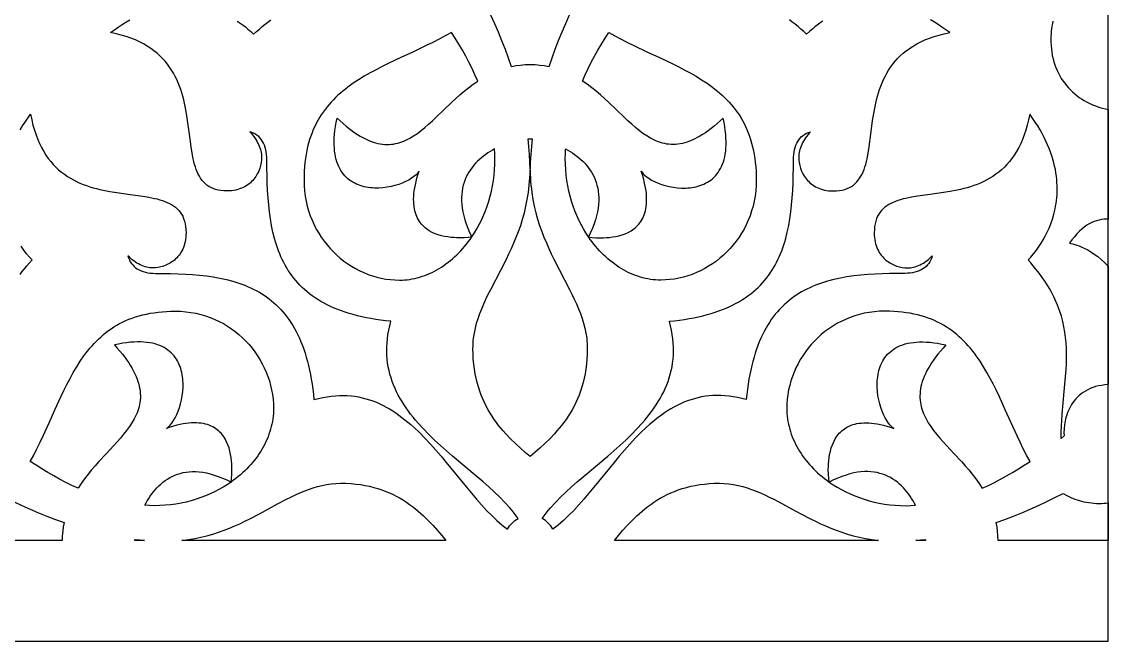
# Model space of a CAD drawing. Extents: x -52 to 65, y 50 to 90.
# Drawn here: x 34.91 to 64.55, y 49.87 to 66.77 of the extents above; entities that cross this region are included whole.
import ezdxf

# ---------------------------------------------------------------- set-up
doc = ezdxf.new("R2010")
doc.units = 0
doc.header["$MEASUREMENT"] = 0
doc.layers.get('0').update_dxf_attribs({"linetype": 'CONTINUOUS'})
doc.layers.add('LAYER_1', color=18, linetype='CONTINUOUS')

msp = doc.modelspace()

# ---------------------------------------------------------------- linework, layer by layer
msp.add_line((64.545, 49.866), (64.545, 89.866))
at = {"layer": 'LAYER_1'}
for points in [[(34.866, 63.823), (34.929, 63.928), (34.997, 64.035), (35.069, 64.143), (35.147, 64.251), (35.178, 64.098), (35.213, 63.953), (35.253, 63.816), (35.296, 63.685), (35.343, 63.562), (35.394, 63.446), (35.449, 63.336), (35.506, 63.232), (35.567, 63.135), (35.631, 63.044), (35.698, 62.958), (35.767, 62.878), (35.84, 62.803), (35.914, 62.733), (35.991, 62.669), (36.07, 62.609), (36.151, 62.553), (36.234, 62.502), (36.318, 62.454), (36.404, 62.411), (36.491, 62.371), (36.58, 62.334), (36.669, 62.301), (36.76, 62.271), (36.851, 62.243), (36.943, 62.218), (37.035, 62.195), (37.128, 62.174), (37.314, 62.138), (37.499, 62.108), (37.862, 62.058), (38.209, 62.011), (38.372, 61.984), (38.528, 61.953), (38.603, 61.935), (38.675, 61.915), (38.745, 61.893), (38.812, 61.869), (38.876, 61.843), (38.937, 61.814), (38.995, 61.782), (39.049, 61.747), (39.1, 61.709), (39.147, 61.667), (39.191, 61.622), (39.231, 61.573), (39.266, 61.519), (39.298, 61.462), (39.324, 61.399), (39.347, 61.332), (39.364, 61.26), (39.377, 61.183), (39.385, 61.1), (39.388, 61.011), (39.386, 60.947), (39.381, 60.885), (39.374, 60.826), (39.364, 60.769), (39.351, 60.715), (39.335, 60.663), (39.317, 60.613), (39.297, 60.566), (39.275, 60.521), (39.251, 60.479), (39.225, 60.439), (39.197, 60.401), (39.167, 60.365), (39.137, 60.331), (39.104, 60.299), (39.071, 60.27), (39.037, 60.242), (39.001, 60.217), (38.965, 60.193), (38.928, 60.172), (38.853, 60.135), (38.777, 60.105), (38.701, 60.082), (38.626, 60.066), (38.553, 60.056), (38.483, 60.053), (38.443, 60.055), (38.402, 60.059), (38.36, 60.066), (38.317, 60.076), (38.273, 60.088), (38.228, 60.103), (38.183, 60.12), (38.139, 60.14), (38.094, 60.162), (38.05, 60.187), (38.006, 60.214), (37.963, 60.244), (37.922, 60.276), (37.881, 60.31), (37.842, 60.346), (37.805, 60.384), (37.822, 60.327), (37.843, 60.274), (37.868, 60.223), (37.898, 60.177), (37.933, 60.134), (37.971, 60.095), (38.014, 60.059), (38.06, 60.027), (38.11, 59.999), (38.164, 59.974), (38.221, 59.954), (38.282, 59.936), (38.345, 59.923), (38.413, 59.913), (38.483, 59.908), (38.555, 59.906), (38.764, 59.905), (38.969, 59.901), (39.172, 59.895), (39.371, 59.886), (39.567, 59.873), (39.759, 59.856), (39.948, 59.834), (40.133, 59.807), (40.313, 59.775), (40.489, 59.736), (40.661, 59.691), (40.745, 59.667), (40.828, 59.64), (40.91, 59.611), (40.99, 59.581), (41.069, 59.548), (41.147, 59.514), (41.224, 59.478), (41.299, 59.439), (41.373, 59.398), (41.445, 59.355), (41.516, 59.31), (41.586, 59.262), (41.654, 59.212), (41.72, 59.16), (41.785, 59.105), (41.849, 59.047), (41.911, 58.987), (41.971, 58.924), (42.03, 58.858), (42.087, 58.79), (42.142, 58.719), (42.196, 58.644), (42.248, 58.567), (42.298, 58.487), (42.347, 58.404), (42.394, 58.317), (42.439, 58.227), (42.482, 58.135), (42.523, 58.038), (42.562, 57.939), (42.6, 57.836), (42.635, 57.729), (42.669, 57.619), (42.7, 57.505), (42.73, 57.388), (42.758, 57.267), (42.783, 57.142), (42.806, 57.014), (42.828, 56.881), (42.847, 56.745), (42.864, 56.604), (42.879, 56.46), (43, 56.492), (43.118, 56.519), (43.235, 56.54), (43.349, 56.557), (43.462, 56.568), (43.572, 56.574), (43.681, 56.575), (43.788, 56.571), (43.893, 56.563), (43.996, 56.55), (44.097, 56.533), (44.197, 56.511), (44.295, 56.486), (44.392, 56.457), (44.487, 56.424), (44.58, 56.387), (44.672, 56.346), (44.763, 56.303), (44.852, 56.255), (44.94, 56.205), (45.027, 56.152), (45.112, 56.096), (45.196, 56.037), (45.279, 55.976), (45.361, 55.912), (45.442, 55.846), (45.522, 55.777), (45.6, 55.707), (45.755, 55.56), (45.907, 55.407), (46.055, 55.248), (46.201, 55.084), (46.344, 54.917), (46.486, 54.748), (47.038, 54.069), (47.175, 53.904), (47.311, 53.743), (47.449, 53.587), (47.587, 53.438), (47.726, 53.295), (47.867, 53.162), (47.938, 53.098), (48.009, 53.037), (48.081, 52.979), (48.154, 52.923), (48.181, 52.969), (48.211, 53.013), (48.244, 53.054), (48.281, 53.092), (48.32, 53.128), (48.361, 53.161), (48.405, 53.19), (48.452, 53.216), (48.397, 53.291), (48.34, 53.364), (48.281, 53.437), (48.218, 53.51), (48.087, 53.653), (47.948, 53.795), (47.801, 53.936), (47.648, 54.076), (47.49, 54.216), (47.328, 54.355), (46.661, 54.919), (46.494, 55.063), (46.33, 55.209), (46.17, 55.358), (46.013, 55.509), (45.862, 55.663), (45.718, 55.821), (45.649, 55.902), (45.581, 55.983), (45.516, 56.066), (45.453, 56.149), (45.393, 56.234), (45.335, 56.32), (45.28, 56.407), (45.228, 56.495), (45.178, 56.585), (45.132, 56.676), (45.089, 56.768), (45.049, 56.862), (45.013, 56.957), (44.98, 57.054), (44.951, 57.153), (44.926, 57.253), (44.905, 57.354), (44.888, 57.458), (44.876, 57.563), (44.867, 57.67), (44.864, 57.779), (44.865, 57.89), (44.871, 58.003), (44.881, 58.118), (44.897, 58.234), (44.918, 58.353), (44.945, 58.474), (44.977, 58.597), (44.835, 58.613), (44.697, 58.63), (44.563, 58.649), (44.433, 58.671), (44.307, 58.695), (44.184, 58.721), (44.065, 58.749), (43.95, 58.779), (43.838, 58.811), (43.73, 58.845), (43.626, 58.881), (43.525, 58.919), (43.427, 58.96), (43.332, 59.002), (43.241, 59.045), (43.153, 59.091), (43.068, 59.139), (42.987, 59.188), (42.908, 59.239), (42.832, 59.292), (42.759, 59.347), (42.689, 59.404), (42.622, 59.462), (42.557, 59.521), (42.496, 59.583), (42.437, 59.646), (42.38, 59.711), (42.326, 59.777), (42.275, 59.845), (42.225, 59.914), (42.179, 59.985), (42.134, 60.057), (42.092, 60.131), (42.052, 60.206), (42.014, 60.283), (41.978, 60.361), (41.945, 60.44), (41.913, 60.521), (41.883, 60.603), (41.855, 60.686), (41.829, 60.77), (41.804, 60.856), (41.76, 61.031), (41.723, 61.211), (41.691, 61.395), (41.665, 61.583), (41.643, 61.775), (41.626, 61.971), (41.614, 62.171), (41.604, 62.374), (41.598, 62.58), (41.595, 62.789), (41.594, 63.002), (41.592, 63.076), (41.587, 63.147), (41.577, 63.216), (41.564, 63.281), (41.547, 63.343), (41.527, 63.401), (41.503, 63.456), (41.475, 63.507), (41.443, 63.554), (41.408, 63.597), (41.37, 63.636), (41.328, 63.671), (41.282, 63.701), (41.233, 63.727), (41.181, 63.749), (41.125, 63.766), (41.162, 63.728), (41.198, 63.688), (41.231, 63.647), (41.262, 63.605), (41.291, 63.561), (41.318, 63.517), (41.342, 63.472), (41.364, 63.426), (41.384, 63.381), (41.401, 63.335), (41.416, 63.289), (41.428, 63.245), (41.437, 63.201), (41.444, 63.157), (41.448, 63.116), (41.45, 63.075), (41.446, 63.004), (41.437, 62.93), (41.422, 62.853), (41.399, 62.776), (41.37, 62.698), (41.333, 62.622), (41.289, 62.548), (41.264, 62.512), (41.237, 62.476), (41.208, 62.443), (41.177, 62.41), (41.144, 62.378), (41.108, 62.348), (41.071, 62.32), (41.031, 62.294), (40.99, 62.269), (40.946, 62.246), (40.899, 62.226), (40.851, 62.208), (40.8, 62.192), (40.746, 62.179), (40.691, 62.168), (40.632, 62.16), (40.572, 62.156), (40.508, 62.154), (40.422, 62.157), (40.341, 62.165), (40.265, 62.178), (40.194, 62.196), (40.128, 62.219), (40.067, 62.246), (40.01, 62.278), (39.958, 62.314), (39.909, 62.354), (39.865, 62.399), (39.824, 62.447), (39.786, 62.499), (39.752, 62.555), (39.721, 62.613), (39.692, 62.676), (39.667, 62.741), (39.643, 62.809), (39.622, 62.88), (39.602, 62.954), (39.585, 63.03), (39.554, 63.188), (39.528, 63.355), (39.481, 63.708), (39.432, 64.079), (39.403, 64.267), (39.367, 64.456), (39.347, 64.55), (39.325, 64.645), (39.3, 64.738), (39.273, 64.831), (39.243, 64.923), (39.21, 65.015), (39.174, 65.105), (39.135, 65.194), (39.093, 65.281), (39.046, 65.367), (38.996, 65.452), (38.941, 65.534), (38.882, 65.614), (38.819, 65.693), (38.75, 65.769), (38.677, 65.842), (38.598, 65.913), (38.514, 65.981), (38.425, 66.046), (38.329, 66.108), (38.228, 66.167), (38.12, 66.222), (38.006, 66.274), (37.885, 66.322), (37.757, 66.366), (37.622, 66.406), (37.479, 66.442), (37.329, 66.474), (37.436, 66.553), (37.541, 66.627), (37.646, 66.696), (37.75, 66.761), (37.852, 66.82)], [(40.787, 66.79), (40.869, 66.735), (40.943, 66.681), (41.01, 66.63), (41.068, 66.583), (41.158, 66.503), (41.232, 66.429), (41.311, 66.503), (41.39, 66.573), (41.469, 66.639), (41.546, 66.703), (41.624, 66.764), (41.701, 66.822)], [(49.843, 66.947), (49.74, 66.717), (49.64, 66.486), (49.544, 66.253), (49.452, 66.019), (49.364, 65.782), (49.282, 65.544), (49.161, 65.565), (49.036, 65.582), (48.908, 65.592), (48.775, 65.595), (48.643, 65.592), (48.514, 65.582), (48.39, 65.565), (48.269, 65.544), (48.186, 65.782), (48.099, 66.019), (48.007, 66.253), (47.91, 66.486), (47.81, 66.717), (47.707, 66.947)], [(63.035, 66.79), (63.021, 66.722), (63.01, 66.653), (63, 66.583), (62.992, 66.512), (62.986, 66.439), (62.983, 66.366), (62.981, 66.291), (62.981, 66.215), (62.985, 66.12), (62.993, 66.028), (63.004, 65.938), (63.019, 65.85), (63.038, 65.764), (63.061, 65.68), (63.087, 65.599), (63.116, 65.52), (63.149, 65.443), (63.185, 65.368), (63.224, 65.296), (63.265, 65.226), (63.31, 65.158), (63.357, 65.093), (63.407, 65.03), (63.459, 64.97), (63.514, 64.913), (63.57, 64.858), (63.63, 64.805), (63.691, 64.756), (63.754, 64.708), (63.819, 64.664), (63.885, 64.622), (63.954, 64.584), (64.023, 64.547), (64.095, 64.514), (64.167, 64.484), (64.241, 64.456), (64.316, 64.432), (64.391, 64.41), (64.468, 64.392), (64.545, 64.376), (64.545, 61.384), (64.484, 61.385), (64.422, 61.381), (64.358, 61.373), (64.294, 61.36), (64.228, 61.343), (64.162, 61.32), (64.095, 61.292), (64.028, 61.257), (63.96, 61.217), (63.892, 61.169), (63.824, 61.115), (63.757, 61.053), (63.689, 60.984), (63.622, 60.906), (63.555, 60.82), (63.489, 60.726), (63.514, 60.722), (63.582, 60.707), (63.631, 60.694), (63.689, 60.676), (63.754, 60.653), (63.826, 60.623), (63.903, 60.587), (63.987, 60.544), (64.074, 60.492), (64.165, 60.432), (64.258, 60.363), (64.353, 60.284), (64.449, 60.194), (64.497, 60.145), (64.545, 60.093), (64.545, 56.869), (64.452, 56.862), (64.364, 56.85), (64.279, 56.834), (64.199, 56.814), (64.124, 56.789), (64.052, 56.761), (63.985, 56.73), (63.921, 56.695), (63.862, 56.657), (63.806, 56.617), (63.754, 56.573), (63.705, 56.528), (63.66, 56.48), (63.618, 56.431), (63.58, 56.379), (63.545, 56.327), (63.513, 56.273), (63.484, 56.218), (63.458, 56.162), (63.434, 56.106), (63.414, 56.049), (63.396, 55.992), (63.381, 55.936), (63.368, 55.88), (63.358, 55.824), (63.349, 55.769), (63.339, 55.662), (63.337, 55.562), (63.343, 55.469), (63.262, 55.403), (63.265, 55.571), (63.271, 55.737), (63.28, 55.9), (63.291, 56.06), (63.318, 56.375), (63.347, 56.683), (63.374, 56.985), (63.396, 57.282), (63.403, 57.429), (63.407, 57.575), (63.407, 57.721), (63.404, 57.866), (63.395, 58.012), (63.382, 58.157), (63.363, 58.302), (63.337, 58.448), (63.305, 58.594), (63.266, 58.741), (63.219, 58.888), (63.164, 59.036), (63.099, 59.186), (63.064, 59.261), (63.026, 59.336), (62.985, 59.412), (62.942, 59.488), (62.897, 59.565), (62.849, 59.642), (62.798, 59.719), (62.744, 59.797), (62.687, 59.875), (62.628, 59.954), (62.565, 60.033), (62.5, 60.113), (62.431, 60.194), (62.359, 60.275), (62.431, 60.35), (62.51, 60.442), (62.556, 60.501), (62.606, 60.568), (62.659, 60.644), (62.714, 60.728), (62.769, 60.819), (62.824, 60.919), (62.878, 61.026), (62.929, 61.14), (62.978, 61.261), (63.022, 61.389), (63.062, 61.525), (63.095, 61.667), (63.109, 61.74), (63.122, 61.815), (63.132, 61.891), (63.14, 61.969), (63.147, 62.049), (63.15, 62.13), (63.152, 62.213), (63.15, 62.297), (63.146, 62.382), (63.14, 62.469), (63.13, 62.558), (63.117, 62.647), (63.102, 62.738), (63.082, 62.831), (63.06, 62.924), (63.034, 63.019), (63.004, 63.116), (62.971, 63.213), (62.933, 63.312), (62.892, 63.412), (62.846, 63.513), (62.797, 63.615), (62.743, 63.718), (62.684, 63.823), (62.621, 63.928), (62.553, 64.035), (62.481, 64.143), (62.403, 64.251), (62.372, 64.098), (62.337, 63.953), (62.297, 63.816), (62.254, 63.685), (62.207, 63.562), (62.156, 63.446), (62.102, 63.336), (62.044, 63.232), (61.983, 63.135), (61.919, 63.044), (61.853, 62.958), (61.783, 62.878), (61.711, 62.803), (61.637, 62.733), (61.56, 62.669), (61.481, 62.609), (61.4, 62.553), (61.317, 62.502), (61.233, 62.454), (61.147, 62.411), (61.06, 62.371), (60.971, 62.334), (60.881, 62.301), (60.791, 62.271), (60.7, 62.243), (60.608, 62.218), (60.515, 62.195), (60.423, 62.174), (60.237, 62.138), (60.052, 62.108), (59.689, 62.058), (59.342, 62.011), (59.178, 61.984), (59.022, 61.953), (58.948, 61.935), (58.876, 61.915), (58.806, 61.893), (58.739, 61.869), (58.675, 61.843), (58.614, 61.814), (58.556, 61.782), (58.502, 61.747), (58.451, 61.709), (58.403, 61.667), (58.36, 61.622), (58.32, 61.573), (58.284, 61.519), (58.253, 61.462), (58.226, 61.399), (58.204, 61.332), (58.186, 61.26), (58.173, 61.183), (58.165, 61.1), (58.163, 61.011), (58.164, 60.947), (58.169, 60.885), (58.177, 60.826), (58.187, 60.769), (58.2, 60.715), (58.215, 60.663), (58.233, 60.613), (58.253, 60.566), (58.276, 60.521), (58.3, 60.479), (58.326, 60.439), (58.354, 60.401), (58.383, 60.365), (58.414, 60.331), (58.446, 60.299), (58.48, 60.27), (58.514, 60.242), (58.549, 60.217), (58.585, 60.193), (58.622, 60.172), (58.697, 60.135), (58.773, 60.105), (58.849, 60.082), (58.925, 60.066), (58.998, 60.056), (59.067, 60.053), (59.107, 60.055), (59.148, 60.059), (59.19, 60.066), (59.234, 60.076), (59.278, 60.088), (59.322, 60.103), (59.367, 60.12), (59.412, 60.14), (59.457, 60.162), (59.501, 60.187), (59.544, 60.214), (59.587, 60.244), (59.629, 60.276), (59.669, 60.31), (59.708, 60.346), (59.745, 60.384), (59.729, 60.327), (59.707, 60.274), (59.682, 60.223), (59.652, 60.177), (59.618, 60.134), (59.579, 60.095), (59.537, 60.059), (59.491, 60.027), (59.441, 59.999), (59.387, 59.974), (59.33, 59.954), (59.269, 59.936), (59.205, 59.923), (59.138, 59.913), (59.068, 59.908), (58.995, 59.906), (58.786, 59.905), (58.581, 59.901), (58.378, 59.895), (58.179, 59.886), (57.983, 59.873), (57.791, 59.856), (57.602, 59.834), (57.417, 59.807), (57.237, 59.775), (57.061, 59.736), (56.889, 59.691), (56.805, 59.667), (56.722, 59.64), (56.64, 59.611), (56.56, 59.581), (56.481, 59.548), (56.403, 59.514), (56.326, 59.478), (56.251, 59.439), (56.177, 59.398), (56.105, 59.355), (56.034, 59.31), (55.964, 59.262), (55.896, 59.212), (55.83, 59.16), (55.765, 59.105), (55.701, 59.047), (55.639, 58.987), (55.579, 58.924), (55.52, 58.858), (55.463, 58.79), (55.408, 58.719), (55.354, 58.644), (55.302, 58.567), (55.252, 58.487), (55.203, 58.404), (55.157, 58.317), (55.112, 58.227), (55.069, 58.135), (55.027, 58.038), (54.988, 57.939), (54.951, 57.836), (54.915, 57.729), (54.882, 57.619), (54.85, 57.505), (54.821, 57.388), (54.793, 57.267), (54.768, 57.142), (54.744, 57.014), (54.723, 56.881), (54.704, 56.745), (54.687, 56.604), (54.672, 56.46), (54.551, 56.492), (54.433, 56.519), (54.316, 56.54), (54.202, 56.557), (54.089, 56.568), (53.979, 56.574), (53.87, 56.575), (53.763, 56.571), (53.658, 56.563), (53.555, 56.55), (53.454, 56.533), (53.354, 56.511), (53.256, 56.486), (53.159, 56.457), (53.064, 56.424), (52.971, 56.387), (52.879, 56.346), (52.788, 56.303), (52.699, 56.255), (52.611, 56.205), (52.524, 56.152), (52.439, 56.096), (52.355, 56.037), (52.272, 55.976), (52.19, 55.912), (52.109, 55.846), (52.029, 55.777), (51.951, 55.707), (51.796, 55.56), (51.644, 55.407), (51.496, 55.248), (51.35, 55.084), (51.207, 54.917), (51.065, 54.748), (50.513, 54.069), (50.376, 53.904), (50.24, 53.743), (50.102, 53.588), (49.964, 53.438), (49.825, 53.296), (49.685, 53.162), (49.613, 53.099), (49.542, 53.038), (49.47, 52.979), (49.397, 52.924), (49.37, 52.969), (49.34, 53.013), (49.307, 53.054), (49.27, 53.092), (49.231, 53.128), (49.19, 53.161), (49.146, 53.191), (49.099, 53.217), (49.154, 53.291), (49.211, 53.365), (49.27, 53.438), (49.333, 53.51), (49.464, 53.654), (49.603, 53.796), (49.75, 53.937), (49.903, 54.077), (50.061, 54.216), (50.223, 54.355), (50.89, 54.919), (51.057, 55.063), (51.221, 55.209), (51.381, 55.358), (51.537, 55.509), (51.688, 55.664), (51.832, 55.821), (51.902, 55.902), (51.969, 55.983), (52.034, 56.066), (52.097, 56.149), (52.158, 56.234), (52.215, 56.32), (52.271, 56.407), (52.323, 56.495), (52.372, 56.585), (52.419, 56.676), (52.462, 56.768), (52.501, 56.862), (52.538, 56.957), (52.57, 57.054), (52.599, 57.153), (52.624, 57.253), (52.645, 57.354), (52.662, 57.458), (52.675, 57.563), (52.683, 57.67), (52.686, 57.779), (52.685, 57.89), (52.68, 58.003), (52.669, 58.118), (52.653, 58.234), (52.632, 58.353), (52.605, 58.474), (52.574, 58.597), (52.715, 58.613), (52.853, 58.63), (52.987, 58.649), (53.117, 58.671), (53.244, 58.695), (53.366, 58.721), (53.485, 58.749), (53.6, 58.779), (53.712, 58.811), (53.82, 58.845), (53.924, 58.881), (54.025, 58.919), (54.123, 58.96), (54.218, 59.002), (54.309, 59.045), (54.397, 59.091), (54.482, 59.139), (54.564, 59.188), (54.642, 59.239), (54.718, 59.292), (54.791, 59.347), (54.861, 59.404), (54.928, 59.462), (54.993, 59.521), (55.055, 59.583), (55.114, 59.646), (55.17, 59.711), (55.224, 59.777), (55.276, 59.845), (55.325, 59.914), (55.372, 59.985), (55.416, 60.057), (55.458, 60.131), (55.498, 60.206), (55.536, 60.283), (55.572, 60.361), (55.606, 60.44), (55.638, 60.521), (55.668, 60.603), (55.696, 60.686), (55.722, 60.77), (55.746, 60.856), (55.79, 61.031), (55.828, 61.211), (55.86, 61.395), (55.886, 61.583), (55.908, 61.775), (55.925, 61.971), (55.937, 62.171), (55.947, 62.374), (55.953, 62.58), (55.956, 62.789), (55.957, 63.002), (55.959, 63.076), (55.964, 63.147), (55.974, 63.216), (55.987, 63.281), (56.004, 63.343), (56.024, 63.401), (56.048, 63.456), (56.076, 63.507), (56.107, 63.554), (56.142, 63.597), (56.181, 63.636), (56.223, 63.671), (56.268, 63.701), (56.317, 63.727), (56.37, 63.749), (56.426, 63.766), (56.388, 63.728), (56.353, 63.688), (56.319, 63.647), (56.288, 63.605), (56.259, 63.561), (56.233, 63.517), (56.208, 63.472), (56.186, 63.426), (56.167, 63.381), (56.15, 63.335), (56.135, 63.289), (56.123, 63.245), (56.114, 63.201), (56.107, 63.157), (56.103, 63.116), (56.101, 63.075), (56.104, 63.004), (56.114, 62.93), (56.129, 62.853), (56.152, 62.776), (56.181, 62.698), (56.218, 62.622), (56.262, 62.548), (56.287, 62.512), (56.314, 62.476), (56.343, 62.443), (56.374, 62.41), (56.407, 62.378), (56.442, 62.348), (56.479, 62.32), (56.519, 62.294), (56.561, 62.269), (56.605, 62.246), (56.651, 62.226), (56.7, 62.208), (56.751, 62.192), (56.804, 62.179), (56.86, 62.168), (56.918, 62.16), (56.979, 62.156), (57.042, 62.154), (57.129, 62.157), (57.21, 62.165), (57.286, 62.178), (57.357, 62.196), (57.423, 62.219), (57.484, 62.246), (57.541, 62.278), (57.593, 62.314), (57.641, 62.354), (57.686, 62.399), (57.727, 62.447), (57.764, 62.499), (57.798, 62.555), (57.83, 62.613), (57.858, 62.676), (57.884, 62.741), (57.907, 62.809), (57.929, 62.88), (57.948, 62.954), (57.966, 63.03), (57.997, 63.188), (58.023, 63.355), (58.069, 63.708), (58.118, 64.079), (58.148, 64.267), (58.183, 64.456), (58.204, 64.55), (58.226, 64.645), (58.251, 64.738), (58.278, 64.831), (58.307, 64.923), (58.34, 65.015), (58.376, 65.105), (58.415, 65.194), (58.458, 65.281), (58.504, 65.367), (58.555, 65.452), (58.609, 65.534), (58.668, 65.614), (58.732, 65.693), (58.8, 65.769), (58.873, 65.842), (58.952, 65.913), (59.036, 65.981), (59.126, 66.046), (59.221, 66.108), (59.323, 66.167), (59.431, 66.222), (59.545, 66.274), (59.666, 66.322), (59.794, 66.366), (59.929, 66.406), (60.071, 66.442), (60.221, 66.474), (60.115, 66.553), (60.009, 66.627), (59.904, 66.696), (59.801, 66.761), (59.698, 66.82)], [(56.763, 66.79), (56.681, 66.735), (56.607, 66.681), (56.541, 66.63), (56.483, 66.583), (56.392, 66.503), (56.318, 66.429), (56.239, 66.503), (56.16, 66.573), (56.082, 66.639), (56.004, 66.703), (55.926, 66.764), (55.85, 66.822)], [(34.863, 59.875), (34.922, 59.954), (34.985, 60.033), (35.05, 60.113), (35.119, 60.194), (35.191, 60.275), (35.119, 60.35), (35.04, 60.442), (34.994, 60.501), (34.944, 60.568), (34.891, 60.644)], [(34.683, 53.678), (34.908, 53.572), (35.135, 53.47), (35.364, 53.373), (35.594, 53.279), (35.826, 53.19), (36.06, 53.105), (36.04, 52.988), (36.024, 52.868), (36.014, 52.745), (36.009, 52.618), (25.441, 52.618)], [(-51.907, 49.866), (-30.122, 49.866), (64.545, 49.866)]]:
    msp.add_lwpolyline(points, dxfattribs=at)
for points in [[(47.183, 60.899), (47.085, 60.887), (46.98, 60.879), (46.847, 60.875), (46.773, 60.877), (46.694, 60.88), (46.612, 60.887), (46.528, 60.898), (46.442, 60.913), (46.356, 60.932), (46.27, 60.957), (46.185, 60.988), (46.103, 61.025), (46.024, 61.069), (45.985, 61.094), (45.948, 61.12), (45.912, 61.149), (45.878, 61.18), (45.845, 61.212), (45.813, 61.247), (45.783, 61.284), (45.755, 61.324), (45.729, 61.366), (45.705, 61.41), (45.683, 61.457), (45.663, 61.506), (45.646, 61.558), (45.631, 61.613), (45.619, 61.67), (45.609, 61.73), (45.603, 61.793), (45.599, 61.859), (45.598, 61.929), (45.6, 62.001), (45.606, 62.076), (45.615, 62.155), (45.628, 62.236), (45.644, 62.322), (45.664, 62.41), (45.687, 62.502), (45.715, 62.598), (45.747, 62.697), (45.731, 62.672), (45.712, 62.646), (45.69, 62.621), (45.665, 62.596), (45.607, 62.547), (45.54, 62.499), (45.463, 62.453), (45.379, 62.41), (45.287, 62.371), (45.19, 62.335), (45.087, 62.304), (44.981, 62.277), (44.871, 62.257), (44.758, 62.242), (44.645, 62.235), (44.531, 62.235), (44.474, 62.237), (44.418, 62.242), (44.362, 62.249), (44.306, 62.258), (44.251, 62.27), (44.197, 62.284), (44.143, 62.3), (44.091, 62.318), (44.04, 62.34), (43.99, 62.364), (43.941, 62.39), (43.894, 62.419), (43.848, 62.452), (43.804, 62.487), (43.762, 62.525), (43.722, 62.566), (43.684, 62.61), (43.648, 62.658), (43.614, 62.709), (43.583, 62.763), (43.554, 62.82), (43.528, 62.882), (43.505, 62.946), (43.485, 63.014), (43.467, 63.086), (43.453, 63.162), (43.442, 63.242), (43.434, 63.325), (43.43, 63.413), (43.43, 63.505), (43.433, 63.6), (43.44, 63.7), (43.451, 63.805), (43.466, 63.913), (43.486, 64.026), (43.509, 64.144), (43.594, 64.065), (43.678, 63.991), (43.759, 63.922), (43.839, 63.858), (43.917, 63.799), (43.994, 63.745), (44.069, 63.695), (44.143, 63.65), (44.215, 63.609), (44.287, 63.573), (44.356, 63.541), (44.425, 63.512), (44.492, 63.488), (44.558, 63.468), (44.623, 63.452), (44.686, 63.439), (44.749, 63.43), (44.811, 63.424), (44.872, 63.422), (44.931, 63.423), (44.99, 63.428), (45.049, 63.435), (45.106, 63.445), (45.163, 63.459), (45.219, 63.475), (45.274, 63.493), (45.329, 63.514), (45.383, 63.538), (45.436, 63.564), (45.49, 63.592), (45.595, 63.655), (45.699, 63.726), (45.802, 63.803), (45.904, 63.887), (46.006, 63.976), (46.108, 64.069), (46.211, 64.166), (46.42, 64.368), (46.635, 64.574), (46.746, 64.676), (46.859, 64.778), (46.976, 64.877), (47.096, 64.973), (47.22, 65.065), (47.348, 65.153), (47.271, 65.325), (47.191, 65.496), (47.106, 65.665), (47.018, 65.832), (46.926, 65.997), (46.83, 66.16), (46.732, 66.322), (46.63, 66.483), (46.461, 66.387), (46.29, 66.295), (46.117, 66.207), (45.943, 66.121), (45.594, 65.955), (45.246, 65.794), (44.904, 65.632), (44.736, 65.549), (44.571, 65.464), (44.409, 65.376), (44.25, 65.286), (44.097, 65.191), (43.947, 65.093), (43.803, 64.989), (43.734, 64.935), (43.665, 64.88), (43.598, 64.823), (43.533, 64.765), (43.47, 64.705), (43.408, 64.643), (43.348, 64.58), (43.29, 64.514), (43.234, 64.447), (43.18, 64.377), (43.127, 64.306), (43.077, 64.232), (43.029, 64.156), (42.984, 64.078), (42.941, 63.997), (42.9, 63.914), (42.861, 63.828), (42.825, 63.74), (42.791, 63.649), (42.76, 63.555), (42.732, 63.458), (42.706, 63.359), (42.684, 63.256), (42.664, 63.151), (42.647, 63.042), (42.632, 62.93), (42.621, 62.815), (42.613, 62.696), (42.609, 62.574), (42.607, 62.448), (42.611, 62.301), (42.621, 62.157), (42.639, 62.015), (42.664, 61.876), (42.695, 61.741), (42.733, 61.608), (42.776, 61.479), (42.826, 61.354), (42.881, 61.232), (42.941, 61.114), (43.007, 61), (43.078, 60.889), (43.154, 60.783), (43.234, 60.681), (43.319, 60.584), (43.407, 60.491), (43.5, 60.402), (43.596, 60.319), (43.696, 60.24), (43.799, 60.167), (43.905, 60.098), (44.014, 60.035), (44.126, 59.977), (44.24, 59.925), (44.356, 59.878), (44.474, 59.837), (44.594, 59.802), (44.715, 59.774), (44.838, 59.751), (44.962, 59.735), (45.086, 59.725), (45.212, 59.721), (45.282, 59.723), (45.352, 59.727), (45.422, 59.733), (45.491, 59.742), (45.561, 59.754), (45.63, 59.768), (45.698, 59.784), (45.766, 59.803), (45.834, 59.825), (45.901, 59.848), (45.968, 59.874), (46.034, 59.902), (46.1, 59.933), (46.165, 59.966), (46.229, 60.001), (46.293, 60.038), (46.356, 60.077), (46.418, 60.118), (46.479, 60.162), (46.539, 60.207), (46.599, 60.255), (46.658, 60.304), (46.715, 60.355), (46.772, 60.409), (46.827, 60.464), (46.882, 60.521), (46.935, 60.58), (46.987, 60.64), (47.038, 60.702), (47.087, 60.766), (47.136, 60.832)], [(50.368, 60.899), (50.466, 60.887), (50.571, 60.879), (50.704, 60.875), (50.778, 60.877), (50.857, 60.88), (50.939, 60.887), (51.023, 60.898), (51.108, 60.913), (51.195, 60.932), (51.281, 60.957), (51.365, 60.988), (51.448, 61.025), (51.527, 61.069), (51.565, 61.094), (51.602, 61.12), (51.638, 61.149), (51.673, 61.18), (51.706, 61.212), (51.737, 61.247), (51.767, 61.284), (51.795, 61.324), (51.821, 61.366), (51.845, 61.41), (51.867, 61.457), (51.887, 61.506), (51.904, 61.558), (51.919, 61.613), (51.932, 61.67), (51.941, 61.73), (51.948, 61.793), (51.952, 61.859), (51.953, 61.929), (51.95, 62.001), (51.945, 62.076), (51.936, 62.155), (51.923, 62.236), (51.907, 62.322), (51.887, 62.41), (51.863, 62.502), (51.836, 62.598), (51.804, 62.697), (51.82, 62.672), (51.839, 62.646), (51.861, 62.621), (51.886, 62.596), (51.943, 62.547), (52.011, 62.499), (52.087, 62.453), (52.172, 62.41), (52.263, 62.371), (52.361, 62.335), (52.463, 62.304), (52.57, 62.277), (52.68, 62.257), (52.792, 62.242), (52.906, 62.235), (53.02, 62.235), (53.077, 62.237), (53.133, 62.242), (53.189, 62.249), (53.245, 62.258), (53.3, 62.27), (53.354, 62.284), (53.407, 62.3), (53.46, 62.318), (53.511, 62.34), (53.561, 62.364), (53.61, 62.39), (53.657, 62.419), (53.703, 62.452), (53.746, 62.487), (53.789, 62.525), (53.829, 62.566), (53.867, 62.61), (53.903, 62.658), (53.936, 62.709), (53.968, 62.763), (53.996, 62.82), (54.022, 62.882), (54.046, 62.946), (54.066, 63.014), (54.083, 63.086), (54.098, 63.162), (54.109, 63.242), (54.116, 63.325), (54.12, 63.413), (54.121, 63.505), (54.117, 63.6), (54.11, 63.7), (54.099, 63.805), (54.084, 63.913), (54.065, 64.026), (54.041, 64.144), (53.956, 64.065), (53.873, 63.991), (53.791, 63.922), (53.711, 63.858), (53.633, 63.799), (53.556, 63.745), (53.481, 63.695), (53.407, 63.65), (53.335, 63.609), (53.264, 63.573), (53.194, 63.541), (53.126, 63.512), (53.059, 63.488), (52.993, 63.468), (52.928, 63.452), (52.864, 63.439), (52.801, 63.43), (52.74, 63.424), (52.679, 63.422), (52.619, 63.423), (52.56, 63.428), (52.502, 63.435), (52.445, 63.445), (52.388, 63.459), (52.332, 63.475), (52.277, 63.493), (52.222, 63.514), (52.168, 63.538), (52.114, 63.564), (52.061, 63.592), (51.956, 63.655), (51.852, 63.726), (51.749, 63.803), (51.647, 63.887), (51.545, 63.976), (51.442, 64.069), (51.339, 64.166), (51.131, 64.368), (50.916, 64.574), (50.805, 64.676), (50.691, 64.778), (50.575, 64.877), (50.455, 64.973), (50.331, 65.065), (50.203, 65.153), (50.279, 65.325), (50.36, 65.496), (50.444, 65.665), (50.533, 65.832), (50.625, 65.997), (50.72, 66.16), (50.819, 66.322), (50.92, 66.483), (51.089, 66.387), (51.261, 66.295), (51.433, 66.207), (51.607, 66.121), (51.956, 65.955), (52.304, 65.794), (52.647, 65.632), (52.815, 65.549), (52.98, 65.464), (53.142, 65.376), (53.3, 65.286), (53.454, 65.191), (53.603, 65.093), (53.747, 64.989), (53.817, 64.935), (53.885, 64.88), (53.952, 64.823), (54.017, 64.765), (54.081, 64.705), (54.143, 64.643), (54.202, 64.58), (54.261, 64.514), (54.317, 64.447), (54.371, 64.377), (54.423, 64.306), (54.473, 64.232), (54.521, 64.156), (54.567, 64.078), (54.61, 63.997), (54.651, 63.914), (54.69, 63.828), (54.726, 63.74), (54.759, 63.649), (54.79, 63.555), (54.818, 63.458), (54.844, 63.359), (54.867, 63.256), (54.887, 63.151), (54.904, 63.042), (54.918, 62.93), (54.929, 62.815), (54.937, 62.696), (54.942, 62.574), (54.943, 62.448), (54.94, 62.301), (54.929, 62.157), (54.911, 62.015), (54.887, 61.876), (54.855, 61.741), (54.818, 61.608), (54.774, 61.479), (54.725, 61.354), (54.67, 61.232), (54.609, 61.114), (54.543, 61), (54.473, 60.889), (54.397, 60.783), (54.317, 60.681), (54.232, 60.584), (54.143, 60.491), (54.051, 60.402), (53.954, 60.319), (53.855, 60.24), (53.751, 60.167), (53.645, 60.098), (53.536, 60.035), (53.425, 59.977), (53.311, 59.925), (53.195, 59.878), (53.077, 59.837), (52.957, 59.802), (52.835, 59.774), (52.713, 59.751), (52.589, 59.735), (52.464, 59.725), (52.339, 59.721), (52.269, 59.723), (52.199, 59.727), (52.129, 59.733), (52.059, 59.742), (51.99, 59.754), (51.921, 59.768), (51.853, 59.784), (51.784, 59.803), (51.717, 59.825), (51.649, 59.848), (51.583, 59.874), (51.516, 59.902), (51.451, 59.933), (51.386, 59.966), (51.321, 60.001), (51.258, 60.038), (51.195, 60.077), (51.133, 60.118), (51.072, 60.162), (51.011, 60.207), (50.952, 60.255), (50.893, 60.304), (50.836, 60.355), (50.779, 60.409), (50.723, 60.464), (50.669, 60.521), (50.616, 60.58), (50.564, 60.64), (50.513, 60.702), (50.463, 60.766), (50.415, 60.832)], [(48.775, 63.574), (48.831, 63.574), (48.808, 63.363), (48.791, 63.152), (48.779, 62.944), (48.775, 62.739), (48.771, 62.944), (48.76, 63.152), (48.742, 63.363), (48.719, 63.574)], [(47.807, 63.3), (47.745, 63.266), (47.683, 63.229), (47.623, 63.191), (47.563, 63.15), (47.504, 63.107), (47.447, 63.061), (47.392, 63.013), (47.338, 62.963), (47.286, 62.909), (47.237, 62.854), (47.19, 62.796), (47.146, 62.735), (47.105, 62.671), (47.067, 62.605), (47.032, 62.536), (47.001, 62.464), (46.974, 62.389), (46.951, 62.312), (46.933, 62.231), (46.918, 62.148), (46.909, 62.061), (46.905, 61.972), (46.905, 61.879), (46.911, 61.783), (46.923, 61.684), (46.941, 61.582), (46.965, 61.477), (46.995, 61.368), (47.032, 61.256), (47.075, 61.141), (47.125, 61.022), (47.183, 60.899), (47.254, 61.009), (47.322, 61.122), (47.386, 61.238), (47.446, 61.359), (47.502, 61.483), (47.554, 61.61), (47.602, 61.74), (47.645, 61.873), (47.684, 62.01), (47.718, 62.149), (47.748, 62.291), (47.772, 62.436), (47.791, 62.583), (47.805, 62.732), (47.813, 62.884), (47.816, 63.038), (47.814, 63.166)], [(49.744, 63.3), (49.806, 63.266), (49.868, 63.229), (49.928, 63.191), (49.988, 63.15), (50.047, 63.107), (50.104, 63.061), (50.159, 63.013), (50.213, 62.963), (50.265, 62.909), (50.314, 62.854), (50.361, 62.796), (50.405, 62.735), (50.446, 62.671), (50.484, 62.605), (50.519, 62.536), (50.549, 62.464), (50.576, 62.389), (50.599, 62.312), (50.618, 62.231), (50.632, 62.148), (50.642, 62.061), (50.646, 61.972), (50.645, 61.879), (50.639, 61.783), (50.627, 61.684), (50.609, 61.582), (50.586, 61.477), (50.556, 61.368), (50.519, 61.256), (50.475, 61.141), (50.425, 61.022), (50.367, 60.899), (50.296, 61.009), (50.229, 61.122), (50.165, 61.238), (50.105, 61.359), (50.048, 61.483), (49.996, 61.61), (49.949, 61.74), (49.905, 61.873), (49.866, 62.01), (49.832, 62.149), (49.803, 62.291), (49.779, 62.436), (49.76, 62.583), (49.746, 62.732), (49.737, 62.884), (49.734, 63.038), (49.737, 63.166)], [(48.775, 62.726), (48.778, 62.62), (48.783, 62.515), (48.789, 62.413), (48.798, 62.311), (48.809, 62.212), (48.822, 62.114), (48.852, 61.923), (48.889, 61.738), (48.932, 61.559), (48.98, 61.385), (49.033, 61.216), (49.091, 61.052), (49.152, 60.892), (49.217, 60.737), (49.284, 60.585), (49.353, 60.436), (49.424, 60.291), (49.568, 60.009), (49.85, 59.468), (49.917, 59.336), (49.98, 59.204), (50.04, 59.073), (50.096, 58.942), (50.147, 58.81), (50.194, 58.678), (50.235, 58.544), (50.269, 58.41), (50.297, 58.273), (50.318, 58.135), (50.325, 58.065), (50.33, 57.995), (50.334, 57.923), (50.335, 57.851), (50.332, 57.705), (50.325, 57.564), (50.313, 57.427), (50.296, 57.295), (50.275, 57.167), (50.25, 57.043), (50.221, 56.923), (50.188, 56.807), (50.152, 56.694), (50.112, 56.586), (50.069, 56.481), (50.023, 56.379), (49.974, 56.281), (49.923, 56.186), (49.869, 56.095), (49.813, 56.006), (49.755, 55.92), (49.696, 55.837), (49.634, 55.757), (49.571, 55.679), (49.507, 55.604), (49.442, 55.531), (49.31, 55.392), (49.175, 55.262), (49.04, 55.138), (48.906, 55.021), (48.775, 54.909), (48.644, 55.021), (48.51, 55.138), (48.375, 55.262), (48.241, 55.392), (48.108, 55.531), (48.043, 55.604), (47.979, 55.679), (47.916, 55.757), (47.855, 55.837), (47.795, 55.92), (47.737, 56.006), (47.681, 56.095), (47.627, 56.186), (47.576, 56.281), (47.527, 56.379), (47.482, 56.481), (47.439, 56.586), (47.399, 56.694), (47.362, 56.807), (47.33, 56.923), (47.3, 57.043), (47.275, 57.167), (47.254, 57.295), (47.238, 57.427), (47.225, 57.564), (47.218, 57.705), (47.215, 57.851), (47.217, 57.923), (47.22, 57.995), (47.225, 58.065), (47.233, 58.135), (47.253, 58.273), (47.281, 58.41), (47.316, 58.544), (47.357, 58.678), (47.403, 58.81), (47.454, 58.942), (47.51, 59.073), (47.57, 59.204), (47.634, 59.336), (47.7, 59.468), (47.983, 60.009), (48.127, 60.291), (48.197, 60.436), (48.267, 60.585), (48.334, 60.737), (48.398, 60.892), (48.459, 61.052), (48.517, 61.216), (48.57, 61.385), (48.618, 61.559), (48.661, 61.738), (48.698, 61.923), (48.729, 62.114), (48.741, 62.212), (48.752, 62.311), (48.761, 62.413), (48.768, 62.515), (48.772, 62.62)], [(40.619, 54.212), (40.631, 54.312), (40.639, 54.419), (40.642, 54.554), (40.641, 54.63), (40.637, 54.71), (40.63, 54.793), (40.62, 54.879), (40.605, 54.966), (40.586, 55.054), (40.561, 55.142), (40.531, 55.228), (40.495, 55.312), (40.452, 55.393), (40.427, 55.432), (40.401, 55.469), (40.373, 55.506), (40.343, 55.541), (40.311, 55.575), (40.277, 55.607), (40.24, 55.637), (40.202, 55.666), (40.161, 55.693), (40.117, 55.717), (40.071, 55.74), (40.023, 55.76), (39.972, 55.777), (39.918, 55.793), (39.862, 55.805), (39.803, 55.815), (39.741, 55.822), (39.676, 55.826), (39.608, 55.827), (39.538, 55.824), (39.464, 55.818), (39.387, 55.809), (39.306, 55.797), (39.223, 55.78), (39.136, 55.76), (39.045, 55.736), (38.952, 55.708), (38.854, 55.675), (38.879, 55.692), (38.904, 55.711), (38.929, 55.733), (38.953, 55.759), (39.002, 55.817), (39.049, 55.886), (39.094, 55.964), (39.136, 56.05), (39.175, 56.143), (39.21, 56.242), (39.24, 56.347), (39.266, 56.456), (39.286, 56.568), (39.3, 56.682), (39.308, 56.798), (39.308, 56.914), (39.305, 56.971), (39.301, 57.029), (39.294, 57.086), (39.285, 57.143), (39.274, 57.199), (39.26, 57.254), (39.244, 57.308), (39.226, 57.362), (39.205, 57.414), (39.182, 57.465), (39.156, 57.515), (39.127, 57.563), (39.095, 57.609), (39.061, 57.654), (39.023, 57.697), (38.983, 57.738), (38.94, 57.777), (38.893, 57.813), (38.843, 57.848), (38.79, 57.879), (38.733, 57.909), (38.674, 57.935), (38.61, 57.959), (38.543, 57.98), (38.472, 57.997), (38.398, 58.012), (38.32, 58.023), (38.238, 58.031), (38.152, 58.035), (38.062, 58.035), (37.968, 58.032), (37.87, 58.025), (37.768, 58.013), (37.661, 57.998), (37.55, 57.978), (37.435, 57.954), (37.512, 57.868), (37.585, 57.783), (37.652, 57.7), (37.715, 57.618), (37.773, 57.539), (37.826, 57.46), (37.875, 57.384), (37.919, 57.309), (37.959, 57.235), (37.995, 57.163), (38.027, 57.092), (38.054, 57.022), (38.078, 56.953), (38.098, 56.886), (38.114, 56.82), (38.126, 56.755), (38.135, 56.691), (38.141, 56.628), (38.143, 56.566), (38.142, 56.506), (38.137, 56.445), (38.13, 56.386), (38.12, 56.328), (38.107, 56.27), (38.091, 56.213), (38.073, 56.157), (38.052, 56.101), (38.029, 56.046), (38.004, 55.991), (37.976, 55.937), (37.914, 55.83), (37.845, 55.724), (37.769, 55.619), (37.687, 55.515), (37.599, 55.41), (37.508, 55.306), (37.412, 55.201), (37.215, 54.989), (37.012, 54.769), (36.912, 54.656), (36.812, 54.541), (36.715, 54.422), (36.62, 54.3), (36.53, 54.173), (36.444, 54.043), (36.274, 54.121), (36.107, 54.203), (35.941, 54.29), (35.778, 54.38), (35.615, 54.473), (35.455, 54.571), (35.296, 54.671), (35.139, 54.775), (35.233, 54.947), (35.323, 55.121), (35.41, 55.297), (35.494, 55.474), (35.656, 55.83), (35.814, 56.184), (35.974, 56.533), (36.055, 56.705), (36.138, 56.873), (36.224, 57.038), (36.313, 57.199), (36.406, 57.356), (36.503, 57.508), (36.604, 57.655), (36.657, 57.726), (36.711, 57.795), (36.767, 57.863), (36.824, 57.93), (36.883, 57.995), (36.944, 58.057), (37.006, 58.119), (37.07, 58.178), (37.137, 58.235), (37.205, 58.29), (37.275, 58.343), (37.347, 58.394), (37.422, 58.443), (37.499, 58.49), (37.578, 58.534), (37.66, 58.576), (37.744, 58.615), (37.831, 58.652), (37.92, 58.686), (38.012, 58.717), (38.107, 58.746), (38.205, 58.772), (38.306, 58.796), (38.409, 58.816), (38.516, 58.833), (38.626, 58.848), (38.739, 58.859), (38.856, 58.867), (38.975, 58.872), (39.099, 58.874), (39.243, 58.87), (39.385, 58.859), (39.524, 58.841), (39.66, 58.816), (39.793, 58.784), (39.923, 58.746), (40.049, 58.701), (40.173, 58.651), (40.292, 58.595), (40.408, 58.533), (40.52, 58.466), (40.629, 58.394), (40.733, 58.317), (40.833, 58.235), (40.929, 58.149), (41.02, 58.058), (41.107, 57.964), (41.189, 57.866), (41.266, 57.764), (41.338, 57.659), (41.406, 57.551), (41.468, 57.44), (41.524, 57.326), (41.576, 57.21), (41.621, 57.092), (41.661, 56.972), (41.696, 56.85), (41.724, 56.726), (41.746, 56.601), (41.762, 56.475), (41.772, 56.348), (41.775, 56.221), (41.774, 56.149), (41.77, 56.078), (41.764, 56.006), (41.755, 55.935), (41.744, 55.865), (41.73, 55.794), (41.714, 55.725), (41.695, 55.655), (41.674, 55.586), (41.651, 55.517), (41.625, 55.449), (41.598, 55.382), (41.568, 55.315), (41.536, 55.249), (41.501, 55.183), (41.465, 55.118), (41.426, 55.054), (41.386, 54.991), (41.343, 54.929), (41.298, 54.867), (41.252, 54.807), (41.203, 54.747), (41.153, 54.688), (41.101, 54.631), (41.046, 54.574), (40.991, 54.519), (40.933, 54.465), (40.873, 54.412), (40.812, 54.36), (40.749, 54.309), (40.685, 54.26)], [(56.932, 54.212), (56.92, 54.312), (56.912, 54.419), (56.908, 54.554), (56.91, 54.63), (56.913, 54.71), (56.92, 54.793), (56.931, 54.879), (56.945, 54.966), (56.965, 55.054), (56.989, 55.142), (57.019, 55.228), (57.056, 55.312), (57.099, 55.393), (57.123, 55.432), (57.149, 55.469), (57.177, 55.506), (57.207, 55.541), (57.239, 55.575), (57.274, 55.607), (57.31, 55.637), (57.349, 55.666), (57.39, 55.693), (57.433, 55.717), (57.479, 55.74), (57.528, 55.76), (57.578, 55.777), (57.632, 55.793), (57.688, 55.805), (57.748, 55.815), (57.809, 55.822), (57.874, 55.826), (57.942, 55.827), (58.013, 55.824), (58.087, 55.818), (58.164, 55.809), (58.244, 55.797), (58.328, 55.78), (58.415, 55.76), (58.505, 55.736), (58.599, 55.708), (58.696, 55.675), (58.671, 55.692), (58.647, 55.711), (58.622, 55.733), (58.597, 55.759), (58.549, 55.817), (58.502, 55.886), (58.457, 55.964), (58.415, 56.05), (58.376, 56.143), (58.341, 56.242), (58.31, 56.347), (58.284, 56.456), (58.264, 56.568), (58.25, 56.682), (58.242, 56.798), (58.242, 56.914), (58.245, 56.971), (58.25, 57.029), (58.257, 57.086), (58.266, 57.143), (58.277, 57.199), (58.29, 57.254), (58.306, 57.308), (58.325, 57.362), (58.345, 57.414), (58.369, 57.465), (58.395, 57.515), (58.424, 57.563), (58.455, 57.609), (58.49, 57.654), (58.527, 57.697), (58.568, 57.738), (58.611, 57.777), (58.658, 57.813), (58.708, 57.848), (58.761, 57.879), (58.817, 57.909), (58.877, 57.935), (58.941, 57.959), (59.008, 57.98), (59.078, 57.997), (59.153, 58.012), (59.231, 58.023), (59.313, 58.031), (59.399, 58.035), (59.489, 58.035), (59.583, 58.032), (59.681, 58.025), (59.783, 58.013), (59.89, 57.998), (60.001, 57.978), (60.116, 57.954), (60.039, 57.868), (59.966, 57.783), (59.899, 57.7), (59.836, 57.618), (59.778, 57.539), (59.724, 57.46), (59.676, 57.384), (59.631, 57.309), (59.591, 57.235), (59.556, 57.163), (59.524, 57.092), (59.496, 57.022), (59.473, 56.953), (59.453, 56.886), (59.437, 56.82), (59.424, 56.755), (59.415, 56.691), (59.41, 56.628), (59.408, 56.566), (59.409, 56.506), (59.413, 56.445), (59.42, 56.386), (59.43, 56.328), (59.443, 56.27), (59.459, 56.213), (59.477, 56.157), (59.498, 56.101), (59.521, 56.046), (59.547, 55.991), (59.575, 55.937), (59.636, 55.83), (59.706, 55.724), (59.782, 55.619), (59.864, 55.515), (59.951, 55.41), (60.043, 55.306), (60.138, 55.201), (60.336, 54.989), (60.538, 54.769), (60.639, 54.656), (60.738, 54.541), (60.835, 54.422), (60.93, 54.3), (61.02, 54.173), (61.106, 54.043), (61.276, 54.121), (61.443, 54.203), (61.609, 54.29), (61.773, 54.38), (61.935, 54.473), (62.096, 54.571), (62.255, 54.671), (62.412, 54.775), (62.318, 54.947), (62.228, 55.121), (62.141, 55.297), (62.057, 55.474), (61.895, 55.83), (61.736, 56.184), (61.577, 56.533), (61.495, 56.705), (61.412, 56.873), (61.326, 57.038), (61.237, 57.199), (61.144, 57.356), (61.048, 57.508), (60.946, 57.655), (60.893, 57.726), (60.839, 57.795), (60.783, 57.863), (60.726, 57.93), (60.667, 57.995), (60.607, 58.057), (60.544, 58.119), (60.48, 58.178), (60.414, 58.235), (60.346, 58.29), (60.275, 58.343), (60.203, 58.394), (60.128, 58.443), (60.052, 58.49), (59.972, 58.534), (59.891, 58.576), (59.807, 58.615), (59.72, 58.652), (59.631, 58.686), (59.538, 58.717), (59.444, 58.746), (59.346, 58.772), (59.245, 58.796), (59.142, 58.816), (59.035, 58.833), (58.925, 58.848), (58.812, 58.859), (58.695, 58.867), (58.576, 58.872), (58.452, 58.874), (58.308, 58.87), (58.166, 58.859), (58.027, 58.841), (57.891, 58.816), (57.758, 58.784), (57.628, 58.746), (57.501, 58.701), (57.378, 58.651), (57.258, 58.595), (57.142, 58.533), (57.03, 58.466), (56.922, 58.394), (56.818, 58.317), (56.718, 58.235), (56.622, 58.149), (56.531, 58.058), (56.444, 57.964), (56.362, 57.866), (56.285, 57.764), (56.212, 57.659), (56.145, 57.551), (56.083, 57.44), (56.026, 57.326), (55.975, 57.21), (55.929, 57.092), (55.889, 56.972), (55.855, 56.85), (55.827, 56.726), (55.805, 56.601), (55.789, 56.475), (55.779, 56.348), (55.776, 56.221), (55.777, 56.149), (55.781, 56.078), (55.787, 56.006), (55.796, 55.935), (55.807, 55.865), (55.821, 55.794), (55.837, 55.725), (55.856, 55.655), (55.877, 55.586), (55.9, 55.517), (55.926, 55.449), (55.954, 55.382), (55.983, 55.315), (56.016, 55.249), (56.05, 55.183), (56.086, 55.118), (56.125, 55.054), (56.166, 54.991), (56.208, 54.929), (56.253, 54.867), (56.299, 54.807), (56.348, 54.747), (56.398, 54.688), (56.45, 54.631), (56.505, 54.574), (56.56, 54.519), (56.618, 54.465), (56.678, 54.412), (56.739, 54.36), (56.801, 54.309), (56.866, 54.26)], [(38.263, 53.576), (38.297, 53.64), (38.332, 53.702), (38.37, 53.764), (38.41, 53.825), (38.452, 53.885), (38.497, 53.943), (38.544, 54), (38.594, 54.054), (38.646, 54.107), (38.7, 54.157), (38.757, 54.205), (38.817, 54.25), (38.879, 54.292), (38.944, 54.331), (39.012, 54.366), (39.083, 54.397), (39.156, 54.425), (39.232, 54.448), (39.311, 54.467), (39.393, 54.482), (39.478, 54.491), (39.566, 54.496), (39.657, 54.495), (39.751, 54.488), (39.848, 54.476), (39.948, 54.458), (40.051, 54.434), (40.158, 54.403), (40.268, 54.366), (40.381, 54.321), (40.498, 54.27), (40.618, 54.211), (40.511, 54.139), (40.4, 54.07), (40.286, 54.005), (40.168, 53.943), (40.046, 53.886), (39.922, 53.833), (39.794, 53.785), (39.663, 53.74), (39.529, 53.701), (39.392, 53.666), (39.253, 53.636), (39.111, 53.611), (38.966, 53.592), (38.819, 53.578), (38.67, 53.569), (38.519, 53.566), (38.394, 53.569)], [(59.287, 53.576), (59.254, 53.64), (59.219, 53.702), (59.181, 53.764), (59.141, 53.825), (59.098, 53.885), (59.054, 53.943), (59.006, 54), (58.957, 54.054), (58.905, 54.107), (58.85, 54.157), (58.793, 54.205), (58.733, 54.25), (58.671, 54.292), (58.606, 54.331), (58.538, 54.366), (58.468, 54.397), (58.394, 54.425), (58.318, 54.448), (58.239, 54.467), (58.157, 54.482), (58.072, 54.491), (57.985, 54.496), (57.894, 54.495), (57.8, 54.488), (57.703, 54.476), (57.602, 54.458), (57.499, 54.434), (57.392, 54.403), (57.282, 54.366), (57.169, 54.321), (57.053, 54.27), (56.932, 54.211), (57.039, 54.139), (57.15, 54.07), (57.265, 54.005), (57.383, 53.943), (57.504, 53.886), (57.629, 53.833), (57.757, 53.785), (57.888, 53.74), (58.022, 53.701), (58.158, 53.666), (58.298, 53.636), (58.44, 53.611), (58.584, 53.592), (58.731, 53.578), (58.88, 53.569), (59.031, 53.566), (59.156, 53.569)], [(46.475, 52.618), (39.273, 52.618), (39.453, 52.641), (39.627, 52.671), (39.795, 52.706), (39.959, 52.746), (40.119, 52.792), (40.274, 52.841), (40.425, 52.895), (40.572, 52.952), (40.716, 53.012), (40.856, 53.075), (40.993, 53.139), (41.127, 53.206), (41.389, 53.341), (41.642, 53.478), (41.888, 53.613), (42.131, 53.741), (42.251, 53.802), (42.371, 53.859), (42.491, 53.914), (42.611, 53.964), (42.732, 54.011), (42.853, 54.053), (42.976, 54.089), (43.099, 54.12), (43.224, 54.145), (43.351, 54.163), (43.479, 54.174), (43.61, 54.178), (43.752, 54.176), (43.889, 54.168), (44.021, 54.156), (44.15, 54.14), (44.274, 54.119), (44.395, 54.094), (44.511, 54.065), (44.624, 54.032), (44.733, 53.996), (44.839, 53.957), (44.941, 53.914), (45.039, 53.868), (45.135, 53.82), (45.227, 53.769), (45.317, 53.715), (45.403, 53.659), (45.487, 53.602), (45.568, 53.542), (45.646, 53.481), (45.722, 53.418), (45.795, 53.354), (45.867, 53.289), (46.002, 53.156), (46.13, 53.021), (46.251, 52.885), (46.366, 52.75)], [(58.277, 52.618), (51.074, 52.618), (51.184, 52.75), (51.298, 52.885), (51.419, 53.021), (51.547, 53.156), (51.683, 53.289), (51.754, 53.354), (51.828, 53.418), (51.904, 53.481), (51.982, 53.542), (52.063, 53.602), (52.147, 53.659), (52.233, 53.715), (52.323, 53.769), (52.415, 53.82), (52.511, 53.868), (52.609, 53.914), (52.711, 53.957), (52.817, 53.996), (52.926, 54.032), (53.039, 54.065), (53.155, 54.094), (53.276, 54.119), (53.4, 54.14), (53.529, 54.156), (53.661, 54.168), (53.798, 54.176), (53.94, 54.178), (54.071, 54.174), (54.199, 54.163), (54.326, 54.145), (54.451, 54.12), (54.575, 54.089), (54.697, 54.053), (54.818, 54.011), (54.939, 53.964), (55.059, 53.914), (55.179, 53.859), (55.299, 53.802), (55.42, 53.741), (55.662, 53.613), (55.909, 53.478), (56.162, 53.341), (56.423, 53.206), (56.558, 53.139), (56.695, 53.075), (56.835, 53.012), (56.979, 52.952), (57.126, 52.895), (57.277, 52.841), (57.432, 52.792), (57.591, 52.746), (57.755, 52.706), (57.924, 52.671), (58.098, 52.641)], [(64.545, 53.645), (64.545, 52.618), (61.541, 52.618), (61.536, 52.745), (61.526, 52.868), (61.511, 52.988), (61.49, 53.105), (61.724, 53.19), (61.957, 53.279), (62.187, 53.373), (62.416, 53.47), (62.642, 53.572), (62.868, 53.678), (63.091, 53.786), (63.314, 53.898), (63.415, 53.844), (63.523, 53.793), (63.637, 53.747), (63.757, 53.707), (63.819, 53.69), (63.883, 53.674), (63.949, 53.661), (64.015, 53.649), (64.084, 53.64), (64.154, 53.633), (64.225, 53.629), (64.298, 53.628), (64.358, 53.629), (64.42, 53.632), (64.482, 53.638)], [(38.257, 52.618), (37.993, 52.618), (37.993, 52.646), (38.125, 52.631)], [(59.557, 52.618), (59.293, 52.618), (59.425, 52.631), (59.557, 52.646)]]:
    msp.add_lwpolyline(points, close=True, dxfattribs=at)

doc.saveas('drawing.dxf')
